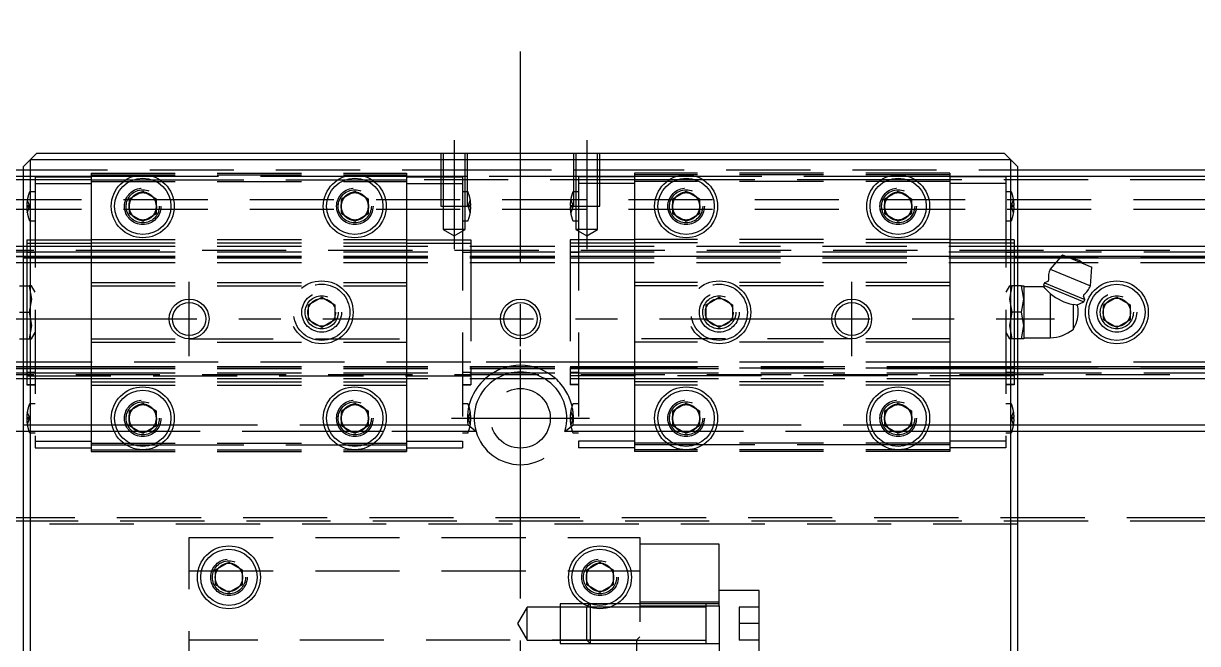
# Model space of a CAD drawing. Extents: x -33 to 1029, y -350 to 120.
# Drawn here: x 335 to 512.2, y 26 to 119.6 of the extents above; entities that cross this region are included whole.
import ezdxf

# ---------------------------------------------------------------- set-up
doc = ezdxf.new("R2010")
doc.units = 0
doc.linetypes.add('CENTER', pattern=[50.8, 31.75, -6.35, 6.35, -6.35])
doc.linetypes.add('DASHED', pattern=[19.05, 12.7, -6.35])
doc.layers.get('0').update_dxf_attribs({"linetype": 'CONTINUOUS'})
doc.layers.add('CENTER', color=1, linetype='CENTER')

msp = doc.modelspace()

# ---------------------------------------------------------------- linework, layer by layer
at = {"color": 7, "linetype": 'CONTINUOUS'}
for p, q in [((336, 99), (337, 100)), ((337, 100), (483, 100)), ((483, 100), (484, 99)), ((2, 97.5), (335, 97.5)), ((335, 98), (336, 99)), ((335, -98), (335, 98)), ((336, 99), (336, -99)), ((484, 99), (336, 99)), ((484, 99), (485, 98)), ((484, -99), (484, 99)), ((485, 98), (485, -98)), ((485, 97.5), (818, 97.5)), ((335, 96.5), (1, 96.5)), ((819, 96.5), (485, 96.5)), ((351, 93.15), (353, 94.31)), ((353, 94.31), (355, 93.15)), ((383, 93.15), (385, 94.31)), ((385, 94.31), (387, 93.15)), ((433, 93.15), (435, 94.31)), ((435, 94.31), (437, 93.15)), ((465, 93.15), (467, 94.31)), ((467, 94.31), (469, 93.15)), ((351, 90.85), (351, 93.15)), ((355, 93.15), (355, 90.85)), ((383, 90.85), (383, 93.15)), ((387, 93.15), (387, 90.85)), ((433, 90.85), (433, 93.15)), ((437, 93.15), (437, 90.85)), ((465, 90.85), (465, 93.15)), ((469, 93.15), (469, 90.85)), ((353, 89.69), (351, 90.85)), ((355, 90.85), (353, 89.69)), ((385, 89.69), (383, 90.85)), ((387, 90.85), (385, 89.69)), ((435, 89.69), (433, 90.85)), ((437, 90.85), (435, 89.69)), ((467, 89.69), (465, 90.85)), ((469, 90.85), (467, 89.69)), ((0, 86), (335, 86)), ((485, 86), (820, 86)), ((328.37, 84.48), (335, 84.48)), ((485, 84.48), (491.63, 84.48)), ((485, 84.2), (491.38, 84.2)), ((491.8, 84.68), (489.93, 82.53)), ((491.8, 84.68), (496.23, 82.84)), ((492.27, 84.48), (820, 84.48)), ((492.95, 84.2), (820, 84.2)), ((489.93, 82.53), (496.03, 80)), ((496.03, 80), (496.23, 82.84)), ((334.4, 80), (335, 80)), ((485.6, 80), (485, 80)), ((485.6, 80), (485.96, 80)), ((485.96, 78), (485.6, 80)), ((485.96, 80), (485.96, 78)), ((488.92, 79.85), (485.96, 79.85)), ((489.07, 80.45), (488.92, 80.08)), ((488.92, 80.08), (489.1, 79.64)), ((488.92, 80.08), (495.02, 77.56)), ((489.96, 78.83), (488.92, 79.85)), ((489.58, 80.66), (489.07, 80.45)), ((489.07, 80.45), (495.17, 77.93)), ((485.6, 76), (485.96, 78)), ((485.96, 78), (485.96, 74)), ((489.96, 78.83), (489.96, 72.15)), ((495.17, 77.93), (494.96, 78.44)), ((498, 77.15), (500, 78.31)), ((500, 78.31), (502, 77.15)), ((494.06, 77.07), (493.4, 77.18)), ((493.4, 77.18), (493.4, 73.4)), ((493.9, 77.09), (495.02, 77.56)), ((495.02, 77.56), (495.17, 77.93)), ((498, 74.85), (498, 77.15)), ((502, 77.15), (502, 74.85)), ((334.4, 76), (335, 76)), ((485.6, 76), (485, 76)), ((485.96, 74), (485.6, 76)), ((500, 73.69), (498, 74.85)), ((502, 74.85), (500, 73.69)), ((485.6, 72), (485.96, 74)), ((485.96, 74), (485.96, 72)), ((334.4, 72), (335, 72)), ((485.6, 72), (485, 72)), ((485.96, 72), (485.6, 72)), ((485.96, 72.15), (489.96, 72.15)), ((0, 67.8), (335, 67.8)), ((0, 67.52), (335, 67.52)), ((485, 67.8), (820, 67.8)), ((485, 67.52), (820, 67.52)), ((0, 66), (335, 66)), ((485, 66), (820, 66)), ((351, 61.15), (353, 62.31)), ((353, 62.31), (355, 61.15)), ((383, 61.15), (385, 62.31)), ((385, 62.31), (387, 61.15)), ((433, 61.15), (435, 62.31)), ((435, 62.31), (437, 61.15)), ((465, 61.15), (467, 62.31)), ((467, 62.31), (469, 61.15)), ((351, 58.85), (351, 61.15)), ((355, 61.15), (355, 58.85)), ((383, 58.85), (383, 61.15)), ((387, 61.15), (387, 58.85)), ((433, 58.85), (433, 61.15)), ((437, 61.15), (437, 58.85)), ((465, 58.85), (465, 61.15)), ((469, 61.15), (469, 58.85)), ((353, 57.69), (351, 58.85)), ((355, 58.85), (353, 57.69)), ((385, 57.69), (383, 58.85)), ((387, 58.85), (385, 57.69)), ((435, 57.69), (433, 58.85)), ((437, 58.85), (435, 57.69)), ((467, 57.69), (465, 58.85)), ((469, 58.85), (467, 57.69)), ((485, 59), (522.06, 59)), ((335, 58), (296.71, 58)), ((523.29, 58), (485, 58)), ((364, 37.15), (366, 38.31)), ((366, 38.31), (368, 37.15)), ((420, 37.15), (422, 38.31)), ((422, 38.31), (424, 37.15)), ((364, 34.85), (364, 37.15)), ((368, 37.15), (368, 34.85)), ((420, 34.85), (420, 37.15)), ((424, 37.15), (424, 34.85)), ((366, 33.69), (364, 34.85)), ((368, 34.85), (366, 33.69)), ((422, 33.69), (420, 34.85)), ((424, 34.85), (422, 33.69))]:
    msp.add_line(p, q, dxfattribs=at)
at = {"color": 3, "linetype": 'DASHED'}
for p, q in [((398, 100), (398, 92)), ((398.35, 100), (398.35, 92)), ((401.65, 92), (401.65, 100)), ((402, 92), (402, 100)), ((418, 100), (418, 92)), ((418.35, 100), (418.35, 92)), ((421.65, 92), (421.65, 100)), ((422, 92), (422, 100)), ((335, 97.5), (398, 97.5)), ((398, 97.5), (402, 97.5)), ((402, 97.5), (418, 97.5)), ((418, 97.5), (422, 97.5)), ((422, 97.5), (485, 97.5)), ((345.2, 96), (0.5, 96)), ((345.2, 96.5), (335, 96.5)), ((336.77, 96.45), (336.77, 95.45)), ((336.77, 96.45), (345.2, 96.45)), ((345.2, 97), (345.2, 96)), ((345.2, 97), (392.8, 97)), ((345.2, 96.75), (392.8, 96.75)), ((351.48, 96.5), (345.2, 96.5)), ((345.2, 96), (345.2, 87)), ((345.2, 96), (350.44, 96)), ((345.2, 95.75), (392.8, 95.75)), ((350.44, 96), (351.56, 96)), ((354.52, 96.5), (351.48, 96.5)), ((351.56, 96), (354.44, 96)), ((354.44, 96), (355.56, 96)), ((383.48, 96.5), (354.52, 96.5)), ((355.56, 96), (382.44, 96)), ((382.44, 96), (383.56, 96)), ((386.52, 96.5), (383.48, 96.5)), ((383.56, 96), (386.44, 96)), ((386.44, 96), (387.56, 96)), ((392.8, 96.5), (386.52, 96.5)), ((387.56, 96), (392.8, 96)), ((392.8, 97), (392.8, 96)), ((398, 96.5), (392.8, 96.5)), ((392.8, 96.45), (398, 96.45)), ((392.8, 96), (392.8, 87)), ((427.2, 96), (392.8, 96)), ((402, 96.5), (398, 96.5)), ((398, 96.45), (401.23, 96.45)), ((401.23, 96.45), (401.23, 95.45)), ((418, 96.5), (402, 96.5)), ((422, 96.5), (418, 96.5)), ((422, 96.45), (418.77, 96.45)), ((418.77, 96.45), (418.77, 95.45)), ((427.2, 96.5), (422, 96.5)), ((427.2, 96.45), (422, 96.45)), ((427.2, 97), (427.2, 96)), ((474.8, 97), (427.2, 97)), ((474.8, 96.75), (427.2, 96.75)), ((433.48, 96.5), (427.2, 96.5)), ((427.2, 96), (427.2, 87)), ((432.44, 96), (427.2, 96)), ((474.8, 95.75), (427.2, 95.75)), ((433.56, 96), (432.44, 96)), ((436.52, 96.5), (433.48, 96.5)), ((436.44, 96), (433.56, 96)), ((437.56, 96), (436.44, 96)), ((465.48, 96.5), (436.52, 96.5)), ((464.44, 96), (437.56, 96)), ((465.56, 96), (464.44, 96)), ((468.52, 96.5), (465.48, 96.5)), ((468.44, 96), (465.56, 96)), ((469.56, 96), (468.44, 96)), ((474.8, 96.5), (468.52, 96.5)), ((474.8, 96), (469.56, 96)), ((474.8, 97), (474.8, 96)), ((485, 96.5), (474.8, 96.5)), ((483.23, 96.45), (474.8, 96.45)), ((474.8, 96), (474.8, 87)), ((819.5, 96), (474.8, 96)), ((483.23, 96.45), (483.23, 95.45)), ((336.77, 94.2), (335.99, 94.2)), ((336.77, 95.45), (336.77, 56.55)), ((336.77, 95.45), (345.2, 95.45)), ((392.8, 95.45), (398, 95.45)), ((398, 95.45), (401.23, 95.45)), ((401.23, 95.45), (401.23, 92)), ((402, 94.2), (401.23, 94.2)), ((402.01, 94.2), (402, 94.2)), ((418, 94.2), (417.99, 94.2)), ((418.77, 94.2), (418, 94.2)), ((422, 95.45), (418.77, 95.45)), ((418.77, 95.45), (418.77, 92)), ((427.2, 95.45), (422, 95.45)), ((483.23, 95.45), (474.8, 95.45)), ((483.23, 95.45), (483.23, 56.55)), ((484.01, 94.2), (483.23, 94.2)), ((820, 93), (0, 93)), ((335.9, 92.1), (335.58, 93)), ((350.5, 92), (350.53, 92.41)), ((382.5, 92), (382.53, 92.41)), ((402.42, 93), (402.1, 92.1)), ((417.58, 93), (417.9, 92.1)), ((432.5, 92), (432.53, 92.41)), ((464.5, 92), (464.53, 92.41)), ((484.1, 92.1), (484.42, 93)), ((820, 91.5), (0, 91.5)), ((335.58, 92.1), (335.5, 92.1)), ((335.5, 91.9), (335.58, 91.9)), ((335.58, 92.1), (335.9, 92.1)), ((335.58, 91.9), (335.58, 92.1)), ((335.58, 91), (335.9, 91.9)), ((335.58, 91.9), (335.9, 91.9)), ((335.9, 92.1), (335.94, 92)), ((335.9, 91.9), (335.94, 92)), ((398, 92), (402, 92)), ((398.35, 92), (398.35, 88.5)), ((401.23, 92), (401.23, 56.55)), ((401.65, 88.5), (401.65, 92)), ((402.1, 92.1), (402.06, 92)), ((402.1, 91.9), (402.06, 92)), ((402.42, 92.1), (402.1, 92.1)), ((402.1, 91.9), (402.42, 91)), ((402.42, 91.9), (402.1, 91.9)), ((402.5, 92.1), (402.42, 92.1)), ((402.42, 92.1), (402.42, 91.9)), ((402.42, 91.9), (402.5, 91.9)), ((417.5, 92.1), (417.58, 92.1)), ((417.58, 91.9), (417.5, 91.9)), ((417.58, 92.1), (417.9, 92.1)), ((417.58, 92.1), (417.58, 91.9)), ((417.9, 91.9), (417.58, 91)), ((417.58, 91.9), (417.9, 91.9)), ((417.9, 92.1), (417.94, 92)), ((417.9, 91.9), (417.94, 92)), ((418, 92), (422, 92)), ((418.35, 92), (418.35, 88.5)), ((418.77, 92), (418.77, 56.55)), ((421.65, 88.5), (421.65, 92)), ((484.1, 92.1), (484.06, 92)), ((484.1, 91.9), (484.06, 92)), ((484.42, 92.1), (484.1, 92.1)), ((484.42, 91), (484.1, 91.9)), ((484.42, 91.9), (484.1, 91.9)), ((484.42, 91.9), (484.42, 92.1)), ((484.42, 92.1), (484.5, 92.1)), ((484.5, 91.9), (484.42, 91.9)), ((335.99, 89.8), (336.77, 89.8)), ((401.23, 89.8), (402.01, 89.8)), ((417.99, 89.8), (418.77, 89.8)), ((483.23, 89.8), (484.01, 89.8)), ((335.5, 86.93), (336.77, 86.93)), ((335.5, 86.93), (335.5, 84.33)), ((335.5, 86.92), (336.77, 86.92)), ((336.77, 86.93), (345.2, 86.93)), ((345.2, 87), (345.2, 86.5)), ((345.2, 87), (392.8, 87)), ((392.8, 87), (392.8, 86.5)), ((392.8, 86.93), (401.23, 86.93)), ((398.35, 88.5), (400, 87.55)), ((401.65, 88.5), (398.35, 88.5)), ((400, 87.55), (401.65, 88.5)), ((401.23, 86.93), (402.5, 86.93)), ((401.23, 86.92), (402.5, 86.92)), ((402.5, 86.93), (402.5, 84.33)), ((418.77, 86.93), (417.5, 86.93)), ((417.5, 86.93), (417.5, 84.33)), ((418.77, 86.92), (417.5, 86.92)), ((418.35, 88.5), (420, 87.55)), ((421.65, 88.5), (418.35, 88.5)), ((427.2, 86.93), (418.77, 86.93)), ((420, 87.55), (421.65, 88.5)), ((427.2, 87), (427.2, 86.5)), ((474.8, 87), (427.2, 87)), ((474.8, 87), (474.8, 86.5)), ((483.23, 86.93), (474.8, 86.93)), ((484.5, 86.93), (483.23, 86.93)), ((484.5, 86.92), (483.23, 86.92)), ((484.5, 86.93), (484.5, 84.33)), ((0, 85.4), (820, 85.4)), ((0, 85.15), (335, 85.15)), ((335, 86), (335.5, 86)), ((335, 85.15), (335.5, 85.15)), ((335.5, 86.46), (336.77, 86.46)), ((335.5, 86), (336.77, 86)), ((335.5, 85.15), (336.77, 85.15)), ((335.5, 85.08), (336.77, 85.08)), ((336.77, 86.46), (345.2, 86.46)), ((336.77, 86), (345.2, 86)), ((336.77, 85.15), (345.2, 85.15)), ((345.2, 86.5), (345.2, 80.5)), ((345.2, 86.5), (392.8, 86.5)), ((345.2, 86), (402.5, 86)), ((345.2, 85.15), (402.5, 85.15)), ((392.8, 86.5), (392.8, 80.5)), ((392.8, 86.46), (401.23, 86.46)), ((401.23, 86.46), (402.5, 86.46)), ((401.23, 85.08), (402.5, 85.08)), ((402.5, 86), (417.5, 86)), ((402.5, 85.15), (417.5, 85.15)), ((418.77, 86.46), (417.5, 86.46)), ((417.5, 86), (474.8, 86)), ((417.5, 85.15), (474.8, 85.15)), ((417.5, 85.08), (418.77, 85.08)), ((427.2, 86.46), (418.77, 86.46)), ((427.2, 86.5), (427.2, 80.5)), ((474.8, 86.5), (427.2, 86.5)), ((474.8, 86.5), (474.8, 80.5)), ((483.23, 86.46), (474.8, 86.46)), ((474.8, 86), (483.23, 86)), ((474.8, 85.15), (483.23, 85.15)), ((484.5, 86.46), (483.23, 86.46)), ((483.23, 86), (484.5, 86)), ((483.23, 85.15), (484.5, 85.15)), ((483.23, 85.08), (484.5, 85.08)), ((484.5, 86), (485, 86)), ((484.5, 85.15), (485, 85.15)), ((485, 85.15), (820, 85.15)), ((0, 84.42), (335.5, 84.42)), ((0, 83.5), (335.5, 83.5)), ((335, 84.48), (335.5, 84.48)), ((335, 84.2), (335.5, 84.2)), ((335.5, 84.48), (336.77, 84.48)), ((335.5, 84.42), (336.77, 84.42)), ((335.5, 84.33), (335.5, 80)), ((335.5, 84.2), (336.77, 84.2)), ((335.5, 83.5), (336.77, 83.5)), ((336.77, 84.48), (345.2, 84.48)), ((336.77, 84.42), (345.2, 84.42)), ((336.77, 84.2), (345.2, 84.2)), ((336.77, 83.5), (345.2, 83.5)), ((345.2, 84.48), (402.5, 84.48)), ((345.2, 84.42), (402.5, 84.42)), ((345.2, 84.2), (402.5, 84.2)), ((345.2, 83.5), (402.5, 83.5)), ((402.5, 84.48), (417.5, 84.48)), ((402.5, 84.42), (417.5, 84.42)), ((402.5, 84.33), (402.5, 67.67)), ((402.5, 84.2), (417.5, 84.2)), ((402.5, 83.5), (417.5, 83.5)), ((417.5, 84.48), (474.8, 84.48)), ((474.8, 84.42), (417.5, 84.42)), ((417.5, 84.33), (417.5, 67.67)), ((417.5, 84.2), (474.8, 84.2)), ((417.5, 83.5), (474.8, 83.5)), ((474.8, 84.48), (483.23, 84.48)), ((483.23, 84.42), (474.8, 84.42)), ((474.8, 84.2), (483.23, 84.2)), ((474.8, 83.5), (483.23, 83.5)), ((483.23, 84.48), (484.5, 84.48)), ((484.5, 84.42), (483.23, 84.42)), ((483.23, 84.2), (484.5, 84.2)), ((483.23, 83.5), (484.5, 83.5)), ((484.5, 84.48), (485, 84.48)), ((484.5, 84.42), (820, 84.42)), ((484.5, 84.33), (484.5, 80)), ((484.5, 84.2), (485, 84.2)), ((484.5, 83.5), (820, 83.5)), ((491.38, 84.2), (492.95, 84.2)), ((491.63, 84.48), (492.27, 84.48)), ((335, 80), (335.87, 80)), ((335.5, 80), (335.5, 72)), ((336.22, 80), (335.87, 80)), ((335.87, 80), (336.22, 78)), ((336.77, 79.06), (336.22, 80)), ((345.2, 80.5), (345.2, 80)), ((345.2, 80.5), (392.8, 80.5)), ((345.2, 80), (345.2, 72)), ((345.2, 80), (392.8, 80)), ((392.8, 80.5), (392.8, 80)), ((392.8, 80), (392.8, 72)), ((427.2, 80.5), (427.2, 80)), ((474.8, 80.5), (427.2, 80.5)), ((427.2, 80), (427.2, 72)), ((474.8, 80), (427.2, 80)), ((474.8, 80.5), (474.8, 80)), ((474.8, 80), (474.8, 72)), ((483.78, 80), (483.23, 79.06)), ((483.78, 80), (484.13, 80)), ((484.13, 80), (483.78, 78)), ((485, 80), (484.13, 80)), ((484.5, 80), (484.5, 72)), ((336.22, 78), (335.87, 76)), ((378, 77.15), (380, 78.31)), ((380, 78.31), (382, 77.15)), ((438, 77.15), (440, 78.31)), ((440, 78.31), (442, 77.15)), ((483.78, 78), (484.13, 76)), ((377.5, 76), (377.53, 76.41)), ((378, 74.85), (378, 77.15)), ((382, 77.15), (382, 74.85)), ((437.5, 76), (437.53, 76.41)), ((438, 74.85), (438, 77.15)), ((442, 77.15), (442, 74.85)), ((497.5, 76), (497.53, 76.37)), ((335, 76), (335.87, 76)), ((335.87, 76), (336.22, 74)), ((380, 73.69), (378, 74.85)), ((382, 74.85), (380, 73.69)), ((440, 73.69), (438, 74.85)), ((442, 74.85), (440, 73.69)), ((484.13, 76), (483.78, 74)), ((485, 76), (484.13, 76)), ((336.22, 74), (335.87, 72)), ((336.22, 72), (336.77, 72.94)), ((483.23, 72.94), (483.78, 72)), ((483.78, 74), (484.13, 72)), ((335, 72), (335.87, 72)), ((335.5, 72), (335.5, 67.67)), ((335.87, 72), (336.22, 72)), ((345.2, 72), (345.2, 71.5)), ((345.2, 72), (360, 72)), ((345.2, 71.5), (345.2, 65.5)), ((345.2, 71.5), (392.8, 71.5)), ((360, 72), (392.8, 72)), ((392.8, 72), (392.8, 71.5)), ((392.8, 71.5), (392.8, 65.5)), ((427.2, 72), (427.2, 71.5)), ((460, 72), (427.2, 72)), ((427.2, 71.5), (427.2, 65.5)), ((474.8, 71.5), (427.2, 71.5)), ((474.8, 72), (460, 72)), ((474.8, 72), (474.8, 71.5)), ((474.8, 71.5), (474.8, 65.5)), ((484.13, 72), (483.78, 72)), ((485, 72), (484.13, 72)), ((484.5, 72), (484.5, 67.67)), ((335.5, 68.5), (0, 68.5)), ((0, 67.58), (335.5, 67.58)), ((335, 67.8), (335.5, 67.8)), ((335, 67.52), (335.5, 67.52)), ((336.77, 68.5), (335.5, 68.5)), ((335.5, 67.8), (336.77, 67.8)), ((335.5, 67.67), (335.5, 65.07)), ((335.5, 67.58), (336.77, 67.58)), ((335.5, 67.52), (336.77, 67.52)), ((345.2, 68.5), (336.77, 68.5)), ((336.77, 67.8), (345.2, 67.8)), ((336.77, 67.58), (345.2, 67.58)), ((336.77, 67.52), (345.2, 67.52)), ((402.5, 68.5), (345.2, 68.5)), ((345.2, 67.8), (402.5, 67.8)), ((345.2, 67.58), (402.5, 67.58)), ((345.2, 67.52), (402.5, 67.52)), ((417.5, 68.5), (402.5, 68.5)), ((402.5, 67.8), (417.5, 67.8)), ((402.5, 67.67), (402.5, 65.07)), ((402.5, 67.58), (417.5, 67.58)), ((402.5, 67.52), (417.5, 67.52)), ((418.77, 68.5), (417.5, 68.5)), ((417.5, 67.8), (418.77, 67.8)), ((417.5, 67.67), (417.5, 65.07)), ((418.77, 67.58), (417.5, 67.58)), ((417.5, 67.52), (418.77, 67.52)), ((427.2, 68.5), (418.77, 68.5)), ((418.77, 67.8), (427.2, 67.8)), ((427.2, 67.58), (418.77, 67.58)), ((418.77, 67.52), (427.2, 67.52)), ((474.8, 68.5), (427.2, 68.5)), ((427.2, 67.8), (474.8, 67.8)), ((474.8, 67.58), (427.2, 67.58)), ((427.2, 67.52), (474.8, 67.52)), ((483.23, 68.5), (474.8, 68.5)), ((474.8, 67.8), (483.23, 67.8)), ((483.23, 67.58), (474.8, 67.58)), ((474.8, 67.52), (483.23, 67.52)), ((484.5, 68.5), (483.23, 68.5)), ((483.23, 67.8), (484.5, 67.8)), ((484.5, 67.58), (483.23, 67.58)), ((483.23, 67.52), (484.5, 67.52)), ((820, 68.5), (484.5, 68.5)), ((484.5, 67.8), (485, 67.8)), ((484.5, 67.67), (484.5, 65.07)), ((484.5, 67.58), (820, 67.58)), ((484.5, 67.52), (485, 67.52)), ((0, 66.85), (335, 66.85)), ((0, 66.6), (820, 66.6)), ((335, 66.85), (335.5, 66.85)), ((335, 66), (335.5, 66)), ((336.77, 66.92), (335.5, 66.92)), ((335.5, 66.85), (336.77, 66.85)), ((335.5, 66.4), (402.5, 66.4)), ((335.5, 66), (336.77, 66)), ((336.77, 66.85), (345.2, 66.85)), ((336.77, 66), (345.2, 66)), ((345.2, 66.85), (402.5, 66.85)), ((345.2, 66), (402.5, 66)), ((402.5, 66.92), (401.23, 66.92)), ((402.5, 66.85), (417.5, 66.85)), ((402.5, 66), (417.5, 66)), ((418.77, 66.92), (417.5, 66.92)), ((417.5, 66.85), (418.77, 66.85)), ((484.5, 66.4), (417.5, 66.4)), ((417.5, 66), (418.77, 66)), ((418.77, 66.85), (427.2, 66.85)), ((418.77, 66), (427.2, 66)), ((427.2, 66.85), (474.8, 66.85)), ((427.2, 66), (474.8, 66)), ((474.8, 66.85), (483.23, 66.85)), ((474.8, 66), (483.23, 66)), ((484.5, 66.92), (483.23, 66.92)), ((483.23, 66.85), (484.5, 66.85)), ((483.23, 66), (484.5, 66)), ((484.5, 66.85), (485, 66.85)), ((484.5, 66), (485, 66)), ((485, 66.85), (820, 66.85)), ((335.5, 65.08), (336.77, 65.08)), ((335.5, 65.07), (336.77, 65.07)), ((345.2, 65.5), (345.2, 65)), ((345.2, 65.5), (392.8, 65.5)), ((345.2, 65), (345.2, 56)), ((345.2, 65), (392.8, 65)), ((392.8, 65.5), (392.8, 65)), ((392.8, 65), (392.8, 56)), ((401.23, 65.08), (402.5, 65.08)), ((401.23, 65.07), (402.5, 65.07)), ((418.77, 65.08), (417.5, 65.08)), ((418.77, 65.07), (417.5, 65.07)), ((427.2, 65.5), (427.2, 65)), ((474.8, 65.5), (427.2, 65.5)), ((427.2, 65), (427.2, 56)), ((474.8, 65), (427.2, 65)), ((474.8, 65.5), (474.8, 65)), ((474.8, 65), (474.8, 56)), ((484.5, 65.08), (483.23, 65.08)), ((484.5, 65.07), (483.23, 65.07)), ((336.77, 62.2), (335.99, 62.2)), ((402.01, 62.2), (401.23, 62.2)), ((418.77, 62.2), (417.99, 62.2)), ((484.01, 62.2), (483.23, 62.2)), ((335.9, 60.1), (335.58, 61)), ((350.5, 60), (350.53, 60.41)), ((382.5, 60), (382.53, 60.41)), ((402.42, 61), (402.1, 60.1)), ((417.58, 61), (417.9, 60.1)), ((432.5, 60), (432.53, 60.41)), ((464.5, 60), (464.53, 60.41)), ((484.1, 60.1), (484.42, 61)), ((335, 59), (335.58, 59)), ((335.58, 60.1), (335.5, 60.1)), ((335.5, 59.9), (335.58, 59.9)), ((335.58, 60.1), (335.9, 60.1)), ((335.58, 59.9), (335.58, 60.1)), ((335.58, 59), (335.9, 59.9)), ((335.58, 59.9), (335.9, 59.9)), ((335.58, 59), (336.77, 59)), ((335.9, 60.1), (335.94, 60)), ((335.9, 59.9), (335.94, 60)), ((336.77, 59), (345.2, 59)), ((345.2, 59), (348.36, 59)), ((348.36, 59), (348.87, 59)), ((348.87, 59), (350.44, 59)), ((350.44, 59), (350.71, 59)), ((350.71, 59), (351, 59)), ((351, 59), (351.15, 59)), ((351.15, 59), (351.2, 59)), ((351.2, 59), (354.8, 59)), ((354.8, 59), (354.85, 59)), ((354.85, 59), (355, 59)), ((355, 59), (355.29, 59)), ((355.29, 59), (355.56, 59)), ((355.56, 59), (357.13, 59)), ((357.13, 59), (357.64, 59)), ((357.64, 59), (380.36, 59)), ((380.36, 59), (380.87, 59)), ((380.87, 59), (382.44, 59)), ((382.44, 59), (382.71, 59)), ((382.71, 59), (383, 59)), ((383, 59), (383.15, 59)), ((383.15, 59), (383.2, 59)), ((383.2, 59), (386.8, 59)), ((386.8, 59), (386.85, 59)), ((386.85, 59), (387, 59)), ((387, 59), (387.29, 59)), ((387.29, 59), (387.56, 59)), ((387.56, 59), (389.13, 59)), ((389.13, 59), (389.64, 59)), ((389.64, 59), (402.06, 59)), ((402.1, 60.1), (402.06, 60)), ((402.1, 59.9), (402.06, 60)), ((403.29, 58), (402.06, 59)), ((402.42, 60.1), (402.1, 60.1)), ((402.1, 59.9), (402.42, 59)), ((402.42, 59.9), (402.1, 59.9)), ((402.5, 60.1), (402.42, 60.1)), ((402.42, 60.1), (402.42, 59.9)), ((402.42, 59.9), (402.5, 59.9)), ((416.71, 58), (417.64, 58.74)), ((417.5, 60.1), (417.58, 60.1)), ((417.58, 59.9), (417.5, 59.9)), ((417.58, 60.1), (417.9, 60.1)), ((417.58, 60.1), (417.58, 59.9)), ((417.9, 59.9), (417.58, 59)), ((417.58, 59.9), (417.9, 59.9)), ((417.64, 58.74), (417.94, 59)), ((417.9, 60.1), (417.94, 60)), ((417.9, 59.9), (417.94, 60)), ((417.94, 59), (418.77, 59)), ((418.77, 59), (427.2, 59)), ((427.2, 59), (430.36, 59)), ((430.36, 59), (430.87, 59)), ((430.87, 59), (432.44, 59)), ((432.44, 59), (432.71, 59)), ((432.71, 59), (433, 59)), ((433, 59), (433.15, 59)), ((433.15, 59), (433.2, 59)), ((433.2, 59), (436.8, 59)), ((436.8, 59), (436.85, 59)), ((436.85, 59), (437, 59)), ((437, 59), (437.29, 59)), ((437.29, 59), (437.56, 59)), ((437.56, 59), (439.13, 59)), ((439.13, 59), (439.64, 59)), ((439.64, 59), (462.36, 59)), ((462.36, 59), (462.87, 59)), ((462.87, 59), (464.44, 59)), ((464.44, 59), (464.71, 59)), ((464.71, 59), (465, 59)), ((465, 59), (465.15, 59)), ((465.15, 59), (465.2, 59)), ((465.2, 59), (468.8, 59)), ((468.8, 59), (468.85, 59)), ((468.85, 59), (469, 59)), ((469, 59), (469.29, 59)), ((469.29, 59), (469.56, 59)), ((469.56, 59), (471.13, 59)), ((471.13, 59), (471.64, 59)), ((471.64, 59), (474.8, 59)), ((474.8, 59), (483.23, 59)), ((483.23, 59), (484.42, 59)), ((484.1, 60.1), (484.06, 60)), ((484.1, 59.9), (484.06, 60)), ((484.42, 60.1), (484.1, 60.1)), ((484.42, 59), (484.1, 59.9)), ((484.42, 59.9), (484.1, 59.9)), ((484.42, 59.9), (484.42, 60.1)), ((484.42, 60.1), (484.5, 60.1)), ((484.5, 59.9), (484.42, 59.9)), ((484.42, 59), (485, 59)), ((335.84, 58), (335, 58)), ((336.77, 58), (335.84, 58)), ((335.99, 57.8), (336.77, 57.8)), ((345.2, 58), (336.77, 58)), ((348.69, 58), (345.2, 58)), ((349.25, 58), (348.69, 58)), ((351.11, 58), (349.25, 58)), ((351.5, 58), (351.11, 58)), ((352.36, 58), (351.5, 58)), ((352.46, 58), (352.36, 58)), ((352.5, 58), (352.46, 58)), ((353.5, 58), (352.5, 58)), ((353.54, 58), (353.5, 58)), ((353.64, 58), (353.54, 58)), ((354.5, 58), (353.64, 58)), ((354.89, 58), (354.5, 58)), ((356.75, 58), (354.89, 58)), ((357.31, 58), (356.75, 58)), ((380.69, 58), (357.31, 58)), ((381.25, 58), (380.69, 58)), ((383.11, 58), (381.25, 58)), ((383.5, 58), (383.11, 58)), ((384.36, 58), (383.5, 58)), ((384.46, 58), (384.36, 58)), ((384.5, 58), (384.46, 58)), ((385.5, 58), (384.5, 58)), ((385.54, 58), (385.5, 58)), ((385.64, 58), (385.54, 58)), ((386.5, 58), (385.64, 58)), ((386.89, 58), (386.5, 58)), ((388.75, 58), (386.89, 58)), ((389.31, 58), (388.75, 58)), ((403.29, 58), (389.31, 58)), ((401.23, 57.8), (402.01, 57.8)), ((417.84, 58), (416.71, 58)), ((418.77, 58), (417.84, 58)), ((417.99, 57.8), (418.77, 57.8)), ((427.2, 58), (418.77, 58)), ((430.69, 58), (427.2, 58)), ((431.25, 58), (430.69, 58)), ((433.11, 58), (431.25, 58)), ((433.5, 58), (433.11, 58)), ((434.36, 58), (433.5, 58)), ((434.46, 58), (434.36, 58)), ((434.5, 58), (434.46, 58)), ((435.5, 58), (434.5, 58)), ((435.54, 58), (435.5, 58)), ((435.64, 58), (435.54, 58)), ((436.5, 58), (435.64, 58)), ((436.89, 58), (436.5, 58)), ((438.75, 58), (436.89, 58)), ((439.31, 58), (438.75, 58)), ((462.69, 58), (439.31, 58)), ((463.25, 58), (462.69, 58)), ((465.11, 58), (463.25, 58)), ((465.5, 58), (465.11, 58)), ((466.36, 58), (465.5, 58)), ((466.46, 58), (466.36, 58)), ((466.5, 58), (466.46, 58)), ((467.5, 58), (466.5, 58)), ((467.54, 58), (467.5, 58)), ((467.64, 58), (467.54, 58)), ((468.5, 58), (467.64, 58)), ((468.89, 58), (468.5, 58)), ((470.75, 58), (468.89, 58)), ((471.31, 58), (470.75, 58)), ((474.8, 58), (471.31, 58)), ((483.23, 58), (474.8, 58)), ((484.16, 58), (483.23, 58)), ((483.23, 57.8), (484.01, 57.8)), ((485, 58), (484.16, 58)), ((336.77, 56.55), (336.77, 55.55)), ((336.77, 56.55), (345.2, 56.55)), ((336.77, 55.55), (345.2, 55.55)), ((345.2, 56.25), (392.8, 56.25)), ((345.2, 56), (345.2, 55)), ((345.2, 56), (350.44, 56)), ((345.2, 55.25), (392.8, 55.25)), ((345.2, 55), (392.8, 55)), ((350.44, 56), (351.56, 56)), ((351.56, 56), (354.44, 56)), ((354.44, 56), (355.56, 56)), ((355.56, 56), (382.44, 56)), ((382.44, 56), (383.56, 56)), ((383.56, 56), (386.44, 56)), ((386.44, 56), (387.56, 56)), ((387.56, 56), (392.8, 56)), ((392.8, 56.55), (401.23, 56.55)), ((392.8, 56), (392.8, 55)), ((392.8, 55.55), (401.23, 55.55)), ((401.23, 56.55), (401.23, 55.55)), ((418.77, 56.55), (418.77, 55.55)), ((427.2, 56.55), (418.77, 56.55)), ((427.2, 55.55), (418.77, 55.55)), ((474.8, 56.25), (427.2, 56.25)), ((427.2, 56), (427.2, 55)), ((432.44, 56), (427.2, 56)), ((474.8, 55.25), (427.2, 55.25)), ((474.8, 55), (427.2, 55)), ((433.56, 56), (432.44, 56)), ((436.44, 56), (433.56, 56)), ((437.56, 56), (436.44, 56)), ((464.44, 56), (437.56, 56)), ((465.56, 56), (464.44, 56)), ((468.44, 56), (465.56, 56)), ((469.56, 56), (468.44, 56)), ((474.8, 56), (469.56, 56)), ((483.23, 56.55), (474.8, 56.55)), ((474.8, 56), (474.8, 55)), ((483.23, 55.55), (474.8, 55.55)), ((483.23, 56.55), (483.23, 55.55)), ((819.5, 44.5), (0.5, 44.5)), ((819, 45), (1, 45)), ((485, 44), (335, 44)), ((360, 42), (428, 42)), ((360, -42), (360, 42)), ((428, 42), (428, -42)), ((440, 41), (428, 41)), ((440, 31.7), (440, 41)), ((360, 37), (428, 37)), ((363.5, 36), (363.52, 36.3)), ((419.5, 36), (419.51, 36.25)), ((446, 34.01), (440, 34.01)), ((446, 24.01), (446, 34.01)), ((419.42, 32.01), (416, 32.01)), ((416, 32.01), (416, 26.01)), ((420.5, 32.01), (419.42, 32.01)), ((420.5, 32.01), (420.12, 31.64)), ((420.53, 32.01), (420.5, 32.01)), ((420.53, 32.01), (420.5, 32.01)), ((420.5, 32.01), (420.5, 31.49)), ((423.47, 32.01), (420.53, 32.01)), ((423.47, 32.01), (420.53, 32.01)), ((424.58, 32.01), (423.47, 32.01)), ((424.58, 32.01), (423.47, 32.01)), ((428, 32.01), (424.58, 32.01)), ((428, 32.01), (424.58, 32.01)), ((440, 32.26), (428, 32.26)), ((438.01, 32.01), (428, 32.01)), ((440, 32.01), (438, 32.01)), ((438, 31.51), (438, 32.01)), ((438, 26.01), (438, 32.01)), ((411, 31.51), (409.56, 29.01)), ((416, 31.51), (411, 31.51)), ((411, 26.51), (411, 31.51)), ((420, 31.51), (416, 31.51)), ((420.12, 31.64), (420, 31.51)), ((420.44, 31.51), (420, 31.51)), ((420, 26.51), (420, 31.51)), ((423.56, 31.51), (420.44, 31.51)), ((420.5, 31.49), (420.5, 26.01)), ((428, 31.51), (423.56, 31.51)), ((428, 31.7), (440, 31.7)), ((438, 31.51), (428, 31.51)), ((438, 26.51), (438, 31.51)), ((440, 31.7), (440, -31.7)), ((446, 31.51), (443, 31.51)), ((443, 31.51), (443, 29.01)), ((409.56, 29.01), (411, 26.51)), ((446, 29.01), (443, 29.01)), ((443, 29.01), (443, 26.51)), ((428, 27), (427.5, 26.5)), ((427.5, 26.5), (360, 26.5)), ((411, 26.51), (416, 26.51)), ((416, 26.51), (420, 26.51)), ((416, 26.01), (420.5, 26.01)), ((420, 26.51), (420.5, 26.01)), ((420, 26.51), (428, 26.51)), ((420.5, 26.01), (428, 26.01)), ((420.5, 26.01), (428, 26.01)), ((427.5, 26.5), (427.5, -26.5)), ((428, 26.51), (438, 26.51)), ((428, 26.01), (438.01, 26.01)), ((438, 26.01), (438, 26.51)), ((438, 26.01), (440, 26.01)), ((446, 26.51), (443, 26.51))]:
    msp.add_line(p, q, dxfattribs=at)
at = {"color": 7, "linetype": 'CONTINUOUS'}
for centre, radius in [((353, 92), 4.75), ((353, 92), 4.25), ((385, 92), 4.75), ((385, 92), 4.25), ((435, 92), 4.75), ((435, 92), 4.25), ((467, 92), 4.75), ((467, 92), 4.25), ((500, 76), 4.75), ((500, 76), 4.25), ((410, 75), 3), ((360, 75), 2.5), ((410, 75), 2.5), ((460, 75), 2.5), ((353, 60), 4.75), ((353, 60), 4.25), ((385, 60), 4.75), ((385, 60), 4.25), ((435, 60), 4.75), ((435, 60), 4.25), ((467, 60), 4.75), ((467, 60), 4.25), ((366, 36), 4.75), ((366, 36), 4.25), ((422, 36), 4.75), ((422, 36), 4.25)]:
    msp.add_circle(centre, radius, dxfattribs=at)
at = {"color": 3, "linetype": 'DASHED'}
for centre, radius in [((353, 92), 2.75), ((353, 92), 2.5), ((353, 92), 2.07), ((385, 92), 2.75), ((385, 92), 2.5), ((385, 92), 2.07), ((435, 92), 2.75), ((435, 92), 2.5), ((435, 92), 2.07), ((467, 92), 2.75), ((467, 92), 2.5), ((467, 92), 2.07), ((380, 76), 4.75), ((380, 76), 4.25), ((440, 76), 4.75), ((440, 76), 4.25), ((380, 76), 3), ((380, 76), 2.5), ((380, 76), 2.1), ((440, 76), 3), ((440, 76), 2.5), ((440, 76), 2.1), ((500, 76), 3), ((500, 76), 2.5), ((410, 60), 4.5), ((353, 60), 2.75), ((353, 60), 2.5), ((353, 60), 2.07), ((385, 60), 2.75), ((385, 60), 2.5), ((385, 60), 2.07), ((435, 60), 2.75), ((435, 60), 2.5), ((435, 60), 2.07), ((467, 60), 2.75), ((467, 60), 2.5), ((467, 60), 2.07), ((366, 36), 2.75), ((366, 36), 2.5), ((422, 36), 2.75), ((422, 36), 2.5)]:
    msp.add_circle(centre, radius, dxfattribs=at)
at = {"color": 3, "linetype": 'CONTINUOUS'}
for centre in [(360, 75), (460, 75)]:
    msp.add_circle(centre, 3, dxfattribs=at)
at = {"color": 3, "linetype": 'DASHED'}
for centre, radius, start, end in [((341.5, 92), 6, 159.1494, 170.4059), ((335.99, 94.1), 0.1, 90, 159.1494), ((353, 92), 2.1, 102.2472, 137.7528), ((353, 92), 2.06, 105.9141, 134.0859), ((353, 92), 2.06, 74.0859, 105.9141), ((353, 92), 2.1, 77.7528, 102.2472), ((353, 92), 2.1, 42.2472, 77.7528), ((353, 92), 2.06, 45.9141, 74.0859), ((385, 92), 2.1, 102.2472, 137.7528), ((385, 92), 2.06, 105.9141, 134.0859), ((385, 92), 2.06, 74.0859, 105.9141), ((385, 92), 2.1, 77.7528, 102.2472), ((385, 92), 2.1, 42.2472, 77.7528), ((385, 92), 2.06, 45.9141, 74.0859), ((402.01, 94.1), 0.1, 20.8506, 90), ((396.5, 92), 6, 9.5941, 20.8506), ((423.5, 92), 6, 159.1494, 170.4059), ((417.99, 94.1), 0.1, 90, 159.1494), ((435, 92), 2.1, 102.2472, 137.7528), ((435, 92), 2.06, 105.9141, 134.0859), ((435, 92), 2.06, 74.0859, 105.9141), ((435, 92), 2.1, 77.7528, 102.2472), ((435, 92), 2.1, 42.2472, 77.7528), ((435, 92), 2.06, 45.9141, 74.0859), ((467, 92), 2.1, 102.2472, 137.7528), ((467, 92), 2.06, 105.9141, 134.0859), ((467, 92), 2.06, 74.0859, 105.9141), ((467, 92), 2.1, 77.7528, 102.2472), ((467, 92), 2.1, 42.2472, 77.7528), ((467, 92), 2.06, 45.9141, 74.0859), ((484.01, 94.1), 0.1, 20.8506, 90), ((478.5, 92), 6, 9.5941, 20.8506), ((341.5, 92), 6, 170.4203, 179.0449), ((353, 92), 2.1, 162.2472, 180), ((353, 92), 2.06, 165.9141, 194.0859), ((353, 92), 2.06, 134.0859, 165.9141), ((353, 92), 2.1, 137.7528, 162.2472), ((353, 92), 2.06, 14.0859, 45.9141), ((353, 92), 2.1, 17.7528, 42.2472), ((353, 92), 2.1, 342.2472, 17.7528), ((353, 92), 2.06, 0, 14.0859), ((385, 92), 2.1, 162.2472, 180), ((385, 92), 2.06, 165.9141, 194.0859), ((385, 92), 2.06, 134.0859, 165.9141), ((385, 92), 2.1, 137.7528, 162.2472), ((385, 92), 2.06, 14.0859, 45.9141), ((385, 92), 2.1, 17.7528, 42.2472), ((385, 92), 2.1, 342.2472, 17.7528), ((385, 92), 2.06, 0, 14.0859), ((396.5, 92), 6, 0.9551, 9.5797), ((423.5, 92), 6, 170.4203, 179.0449), ((435, 92), 2.1, 162.2472, 180), ((435, 92), 2.06, 165.9141, 180), ((435, 92), 2.06, 134.0859, 165.9141), ((435, 92), 2.1, 137.7528, 162.2472), ((435, 92), 2.06, 14.0859, 45.9141), ((435, 92), 2.1, 17.7528, 42.2472), ((435, 92), 2.1, 342.2472, 17.7528), ((435, 92), 2.06, 345.9141, 14.0859), ((467, 92), 2.1, 162.2472, 180), ((467, 92), 2.06, 165.9141, 180), ((467, 92), 2.06, 134.0859, 165.9141), ((467, 92), 2.1, 137.7528, 162.2472), ((467, 92), 2.06, 14.0859, 45.9141), ((467, 92), 2.1, 17.7528, 42.2472), ((467, 92), 2.1, 342.2472, 17.7528), ((467, 92), 2.06, 345.9141, 14.0859), ((478.5, 92), 6, 0.9551, 9.5797), ((341.5, 92), 6, 180.9551, 189.5797), ((341.5, 92), 6, 189.5941, 200.8506), ((353, 92), 2.1, 180, 197.7528), ((353, 92), 2.06, 194.0859, 225.9141), ((353, 92), 2.1, 197.7528, 222.2472), ((353, 92), 2.1, 222.2472, 257.7528), ((353, 92), 2.06, 225.9141, 254.0859), ((353, 92), 2.1, 282.2472, 317.7528), ((353, 92), 2.06, 285.9141, 314.0859), ((353, 92), 2.06, 314.0859, 345.9141), ((353, 92), 2.1, 317.7528, 342.2472), ((353, 92), 2.06, 345.9141, 0), ((385, 92), 2.1, 180, 197.7528), ((385, 92), 2.06, 194.0859, 225.9141), ((385, 92), 2.1, 197.7528, 222.2472), ((385, 92), 2.1, 222.2472, 257.7528), ((385, 92), 2.06, 225.9141, 254.0859), ((385, 92), 2.1, 282.2472, 317.7528), ((385, 92), 2.06, 285.9141, 314.0859), ((385, 92), 2.06, 314.0859, 345.9141), ((385, 92), 2.1, 317.7528, 342.2472), ((385, 92), 2.06, 345.9141, 0), ((396.5, 92), 6, 339.1494, 350.4059), ((396.5, 92), 6, 350.4203, 359.0449), ((423.5, 92), 6, 180.9551, 189.5797), ((423.5, 92), 6, 189.5941, 200.8506), ((435, 92), 2.1, 180, 197.7528), ((435, 92), 2.06, 180, 194.0859), ((435, 92), 2.06, 194.0859, 225.9141), ((435, 92), 2.1, 197.7528, 222.2472), ((435, 92), 2.1, 222.2472, 257.7528), ((435, 92), 2.06, 225.9141, 254.0859), ((435, 92), 2.1, 282.2472, 317.7528), ((435, 92), 2.06, 285.9141, 314.0859), ((435, 92), 2.06, 314.0859, 345.9141), ((435, 92), 2.1, 317.7528, 342.2472), ((467, 92), 2.1, 180, 197.7528), ((467, 92), 2.06, 180, 194.0859), ((467, 92), 2.06, 194.0859, 225.9141), ((467, 92), 2.1, 197.7528, 222.2472), ((467, 92), 2.1, 222.2472, 257.7528), ((467, 92), 2.06, 225.9141, 254.0859), ((467, 92), 2.1, 282.2472, 317.7528), ((467, 92), 2.06, 285.9141, 314.0859), ((467, 92), 2.06, 314.0859, 345.9141), ((467, 92), 2.1, 317.7528, 342.2472), ((478.5, 92), 6, 339.1494, 350.4059), ((478.5, 92), 6, 350.4203, 359.0449), ((335.99, 89.9), 0.1, 200.8506, 270), ((353, 92), 2.06, 254.0859, 285.9141), ((353, 92), 2.1, 257.7528, 282.2472), ((385, 92), 2.06, 254.0859, 285.9141), ((385, 92), 2.1, 257.7528, 282.2472), ((402.01, 89.9), 0.1, 270, 339.1494), ((417.99, 89.9), 0.1, 200.8506, 270), ((435, 92), 2.06, 254.0859, 285.9141), ((435, 92), 2.1, 257.7528, 282.2472), ((467, 92), 2.06, 254.0859, 285.9141), ((467, 92), 2.1, 257.7528, 282.2472), ((484.01, 89.9), 0.1, 270, 339.1494), ((500, 76), 2.1, 102.2472, 137.7528), ((500, 76), 2.1, 77.7528, 102.2472), ((500, 76), 2.1, 42.2472, 77.7528), ((500, 76), 2.1, 162.2472, 180), ((500, 76), 2.1, 137.7528, 162.2472), ((500, 76), 2.1, 17.7528, 42.2472), ((500, 76), 2.1, 342.2472, 17.7528), ((500, 76), 2.1, 180, 197.7528), ((500, 76), 2.1, 197.7528, 222.2472), ((500, 76), 2.1, 222.2472, 257.7528), ((500, 76), 2.1, 282.2472, 317.7528), ((500, 76), 2.1, 317.7528, 342.2472), ((500, 76), 2.1, 257.7528, 282.2472), ((410, 60), 8, 48.5904, 131.4096), ((410, 60), 8, 131.4096, 187.1808), ((410, 60), 7, 121.0027, 196.6015), ((410, 60), 7, 58.9973, 121.0027), ((410, 60), 7, 343.3985, 58.9973), ((410, 60), 8, 13.2499, 48.5904), ((341.5, 60), 6, 159.1494, 170.4059), ((335.99, 62.1), 0.1, 90, 159.1494), ((353, 60), 2.1, 102.2472, 137.7528), ((353, 60), 2.06, 74.0859, 105.9141), ((353, 60), 2.1, 77.7528, 102.2472), ((353, 60), 2.1, 42.2472, 77.7528), ((385, 60), 2.1, 102.2472, 137.7528), ((385, 60), 2.06, 74.0859, 105.9141), ((385, 60), 2.1, 77.7528, 102.2472), ((385, 60), 2.1, 42.2472, 77.7528), ((402.01, 62.1), 0.1, 20.8506, 90), ((396.5, 60), 6, 9.5941, 20.8506), ((423.5, 60), 6, 159.1494, 170.4059), ((417.99, 62.1), 0.1, 90, 159.1494), ((435, 60), 2.1, 102.2472, 137.7528), ((435, 60), 2.06, 74.0859, 105.9141), ((435, 60), 2.1, 77.7528, 102.2472), ((435, 60), 2.1, 42.2472, 77.7528), ((467, 60), 2.1, 102.2472, 137.7528), ((467, 60), 2.06, 74.0859, 105.9141), ((467, 60), 2.1, 77.7528, 102.2472), ((467, 60), 2.1, 42.2472, 77.7528), ((484.01, 62.1), 0.1, 20.8506, 90), ((478.5, 60), 6, 9.5941, 20.8506), ((341.5, 60), 6, 170.4203, 179.0449), ((353, 60), 2.1, 162.2472, 180), ((353, 60), 2.06, 165.9141, 194.0859), ((353, 60), 2.06, 134.0859, 165.9141), ((353, 60), 2.1, 137.7528, 162.2472), ((353, 60), 2.06, 105.9141, 134.0859), ((353, 60), 2.06, 45.9141, 74.0859), ((353, 60), 2.06, 14.0859, 45.9141), ((353, 60), 2.1, 17.7528, 42.2472), ((353, 60), 2.1, 342.2472, 17.7528), ((353, 60), 2.06, 0, 14.0859), ((385, 60), 2.1, 162.2472, 180), ((385, 60), 2.06, 165.9141, 194.0859), ((385, 60), 2.06, 134.0859, 165.9141), ((385, 60), 2.1, 137.7528, 162.2472), ((385, 60), 2.06, 105.9141, 134.0859), ((385, 60), 2.06, 45.9141, 74.0859), ((385, 60), 2.06, 14.0859, 45.9141), ((385, 60), 2.1, 17.7528, 42.2472), ((385, 60), 2.1, 342.2472, 17.7528), ((385, 60), 2.06, 0, 14.0859), ((396.5, 60), 6, 0.9551, 9.5797), ((423.5, 60), 6, 170.4203, 179.0449), ((410, 60), 8, 352.8192, 13.2499), ((435, 60), 2.1, 162.2472, 180), ((435, 60), 2.06, 165.9141, 180), ((435, 60), 2.06, 134.0859, 165.9141), ((435, 60), 2.1, 137.7528, 162.2472), ((435, 60), 2.06, 105.9141, 134.0859), ((435, 60), 2.06, 45.9141, 74.0859), ((435, 60), 2.06, 14.0859, 45.9141), ((435, 60), 2.1, 17.7528, 42.2472), ((435, 60), 2.1, 342.2472, 17.7528), ((435, 60), 2.06, 345.9141, 14.0859), ((467, 60), 2.1, 162.2472, 180), ((467, 60), 2.06, 165.9141, 180), ((467, 60), 2.06, 134.0859, 165.9141), ((467, 60), 2.1, 137.7528, 162.2472), ((467, 60), 2.06, 105.9141, 134.0859), ((467, 60), 2.06, 45.9141, 74.0859), ((467, 60), 2.06, 14.0859, 45.9141), ((467, 60), 2.1, 17.7528, 42.2472), ((467, 60), 2.1, 342.2472, 17.7528), ((467, 60), 2.06, 345.9141, 14.0859), ((478.5, 60), 6, 0.9551, 9.5797), ((341.5, 60), 6, 180.9551, 189.5797), ((341.5, 60), 6, 189.5941, 200.8506), ((353, 60), 2.1, 180, 197.7528), ((353, 60), 2.06, 194.0859, 225.9141), ((353, 60), 2.1, 197.7528, 222.2472), ((353, 60), 2.1, 222.2472, 257.7528), ((353, 60), 2.06, 225.9141, 254.0859), ((353, 60), 2.1, 282.2472, 317.7528), ((353, 60), 2.06, 285.9141, 314.0859), ((353, 60), 2.06, 314.0859, 345.9141), ((353, 60), 2.1, 317.7528, 342.2472), ((353, 60), 2.06, 345.9141, 0), ((385, 60), 2.1, 180, 197.7528), ((385, 60), 2.06, 194.0859, 225.9141), ((385, 60), 2.1, 197.7528, 222.2472), ((385, 60), 2.1, 222.2472, 257.7528), ((385, 60), 2.06, 225.9141, 254.0859), ((385, 60), 2.1, 282.2472, 317.7528), ((385, 60), 2.06, 285.9141, 314.0859), ((385, 60), 2.06, 314.0859, 345.9141), ((385, 60), 2.1, 317.7528, 342.2472), ((385, 60), 2.06, 345.9141, 0), ((396.5, 60), 6, 339.1494, 350.4059), ((396.5, 60), 6, 350.4203, 359.0449), ((423.5, 60), 6, 180.9551, 189.5797), ((423.5, 60), 6, 189.5941, 200.8506), ((435, 60), 2.1, 180, 197.7528), ((435, 60), 2.06, 180, 194.0859), ((435, 60), 2.06, 194.0859, 225.9141), ((435, 60), 2.1, 197.7528, 222.2472), ((435, 60), 2.1, 222.2472, 257.7528), ((435, 60), 2.06, 225.9141, 254.0859), ((435, 60), 2.1, 282.2472, 317.7528), ((435, 60), 2.06, 285.9141, 314.0859), ((435, 60), 2.06, 314.0859, 345.9141), ((435, 60), 2.1, 317.7528, 342.2472), ((467, 60), 2.1, 180, 197.7528), ((467, 60), 2.06, 180, 194.0859), ((467, 60), 2.06, 194.0859, 225.9141), ((467, 60), 2.1, 197.7528, 222.2472), ((467, 60), 2.1, 222.2472, 257.7528), ((467, 60), 2.06, 225.9141, 254.0859), ((467, 60), 2.1, 282.2472, 317.7528), ((467, 60), 2.06, 285.9141, 314.0859), ((467, 60), 2.06, 314.0859, 345.9141), ((467, 60), 2.1, 317.7528, 342.2472), ((478.5, 60), 6, 339.1494, 350.4059), ((478.5, 60), 6, 350.4203, 359.0449), ((335.99, 57.9), 0.1, 200.8506, 270), ((353, 60), 2.06, 254.0859, 285.9141), ((353, 60), 2.1, 257.7528, 282.2472), ((385, 60), 2.06, 254.0859, 285.9141), ((385, 60), 2.1, 257.7528, 282.2472), ((402.01, 57.9), 0.1, 270, 339.1494), ((410, 60), 7, 196.6015, 343.3985), ((417.99, 57.9), 0.1, 200.8506, 270), ((435, 60), 2.06, 254.0859, 285.9141), ((435, 60), 2.1, 257.7528, 282.2472), ((467, 60), 2.06, 254.0859, 285.9141), ((467, 60), 2.1, 257.7528, 282.2472), ((484.01, 57.9), 0.1, 270, 339.1494), ((366, 36), 2.1, 137.7528, 162.2472), ((366, 36), 2.1, 102.2472, 137.7528), ((366, 36), 2.1, 77.7528, 102.2472), ((366, 36), 2.1, 42.2472, 77.7528), ((366, 36), 2.1, 17.7528, 42.2472), ((422, 36), 2.1, 137.7528, 162.2472), ((422, 36), 2.1, 102.2472, 137.7528), ((422, 36), 2.1, 77.7528, 102.2472), ((422, 36), 2.1, 42.2472, 77.7528), ((422, 36), 2.1, 17.7528, 42.2472), ((366, 36), 2.1, 162.2472, 180), ((366, 36), 2.1, 180, 197.7528), ((366, 36), 2.1, 342.2472, 17.7528), ((422, 36), 2.1, 162.2472, 180), ((422, 36), 2.1, 180, 197.7528), ((422, 36), 2.1, 342.2472, 17.7528), ((366, 36), 2.1, 197.7528, 222.2472), ((366, 36), 2.1, 222.2472, 257.7528), ((366, 36), 2.1, 257.7528, 282.2472), ((366, 36), 2.1, 282.2472, 317.7528), ((366, 36), 2.1, 317.7528, 342.2472), ((422, 36), 2.1, 197.7528, 222.2472), ((422, 36), 2.1, 222.2472, 257.7528), ((422, 36), 2.1, 257.7528, 282.2472), ((422, 36), 2.1, 282.2472, 317.7528), ((422, 36), 2.1, 317.7528, 342.2472)]:
    msp.add_arc(centre, radius, start, end, dxfattribs=at)
at = {"color": 7, "linetype": 'CONTINUOUS'}
for centre, radius, start, end in [((492.85, 80.95), 3.2, 67.5, 85.7094), ((492.85, 80.95), 3.2, 49.2906, 67.5), ((492.98, 81.27), 3.3, 157.5002, 186.8361), ((489.51, 80.85), 0.2, 292.5015, 6.8388), ((492.98, 81.27), 3.3, 308.1639, 337.4998), ((495.03, 85.01), 8, 230.6329, 258.2355), ((495.14, 78.51), 0.2, 128.1612, 202.4985), ((489.48, 76), 4.7, 0.0002, 13.1788), ((489.48, 76), 4.7, 326.4139, 359.9998), ((489.73, 78.15), 6, 272.1786, 307.7262)]:
    msp.add_arc(centre, radius, start, end, dxfattribs=at)
at = {"layer": 'CENTER', "color": 1, "linetype": 'CENTER'}
for p, q in [((410, -119.6), (410, 119.6)), ((400, 102), (400, 85.55)), ((420, 102), (420, 85.55)), ((360, 69.4), (360, 80.6)), ((460, 69.4), (460, 80.6)), ((329.4, 75), (490.6, 75)), ((410, 49.6), (410, 70.4)), ((399.6, 60), (420.4, 60))]:
    msp.add_line(p, q, dxfattribs=at)

doc.saveas('drawing.dxf')
